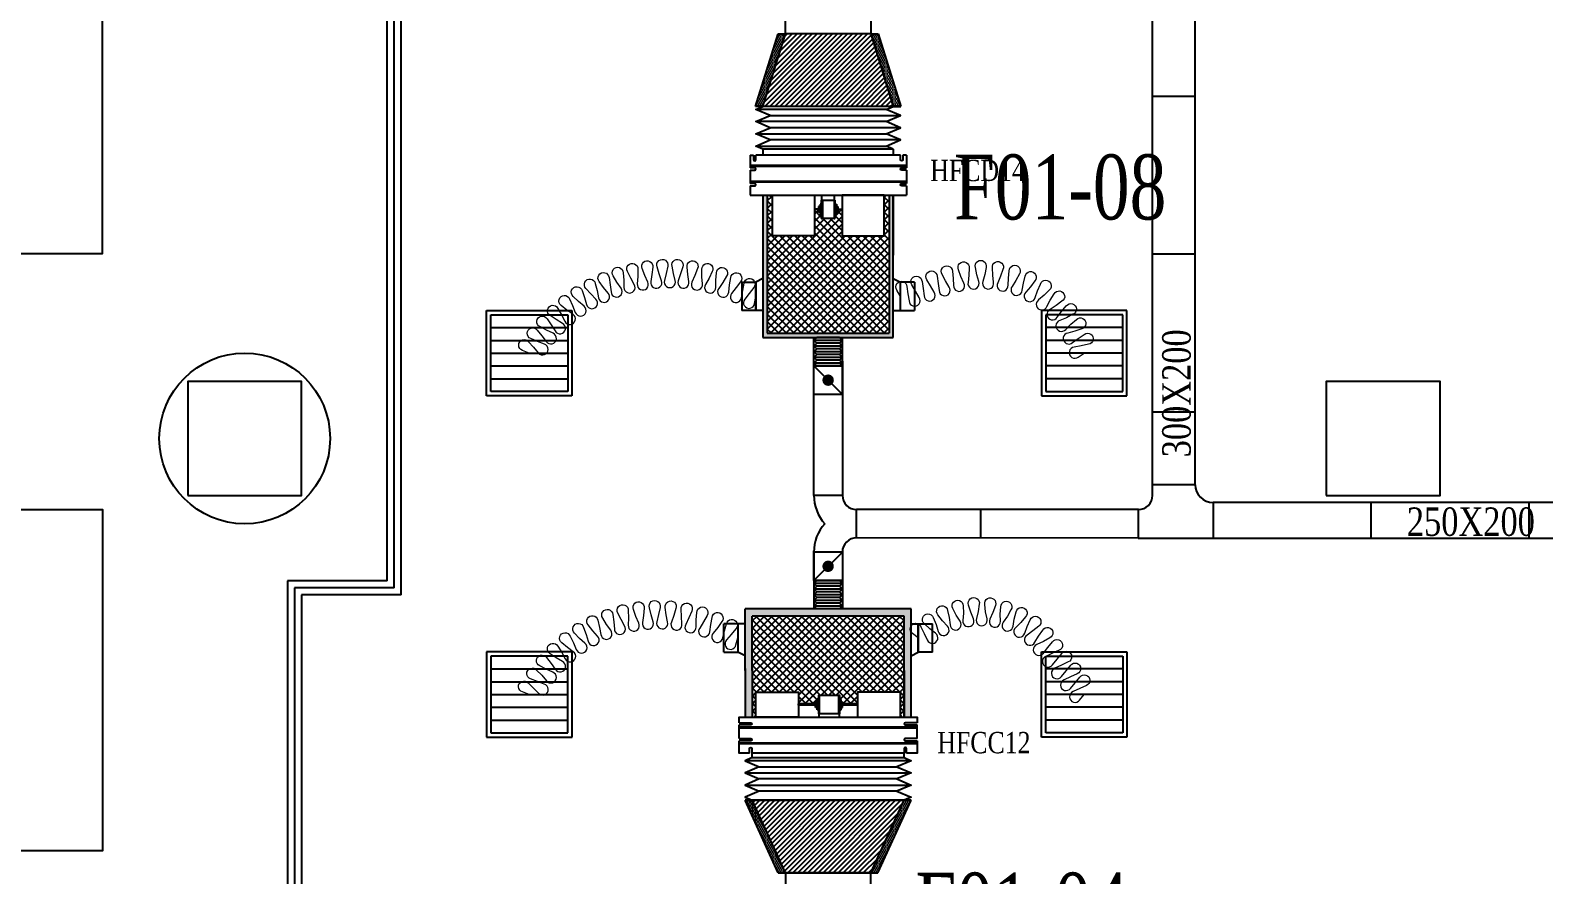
# Model space of a CAD drawing. Header units: metres. Extents: x 352651 to 1421851, y -87441 to -24441.
# Drawn here: x 389626 to 400261, y -67927 to -61989 of the extents above; entities that cross this region are included whole.
import ezdxf

# ---------------------------------------------------------------- set-up
doc = ezdxf.new("R2010")
doc.units = ezdxf.units.M
doc.header["$LTSCALE"] = 300
doc.header["$MEASUREMENT"] = 0
doc.layers.get('0').update_dxf_attribs({"linetype": 'CONTINUOUS'})
for name, color, linetype in [('bat noi mem', 4, 'CONTINUOUS'), ('CUA', 8, 'CONTINUOUS'), ('CUAGIO', 2, 'CONTINUOUS'), ('KICH-THUOC', 9, 'CONTINUOUS'), ('KT', 1, 'CONTINUOUS'), ('THAY', 9, 'CONTINUOUS'), ('thiet bi', 11, 'CONTINUOUS'), ('vach', 6, 'CONTINUOUS')]:
    doc.layers.add(name, color=color, linetype=linetype)
doc.layers.add('noi mem', color=5, linetype='BATTING', lineweight=0)
doc.styles.add('PHU', font='vntimeh.shx', dxfattribs={"width": 0.8})
doc.styles.add('ROMANS', font='romans.shx', dxfattribs={"width": 0.75, "bigfont": 'romancvn.shx'})
doc.linetypes.add('BATTING', pattern='A,0.0001,-0.1,[134,ltypeshp.shx,S=0.1,R=0,X=-0.1,Y=0],-0.2,[134,ltypeshp.shx,S=0.1,R=180,X=0.1,Y=0],-0.1', length=0.4001)
pattern_1 = [(45, (-203304.336, 315.93), (-17.6776695, 17.6776695), [])]
pattern_2 = [(180, (950901.318, -119971.589), (-6.25, -12.5), [0, -12.5])]
pattern_3 = [(0, (-65954.118, 217871.305), (6.25, -12.5), [0, -12.5])]

# ---------------------------------------------------------------- blocks, each defined once
blk = doc.blocks.new('cot1')
at = {"layer": 'vach'}
blk.add_lwpolyline([(-400, -400), (400, -400), (400, 400), (-400, 400)], close=True, dxfattribs=at)
blk = doc.blocks.new('SAG')
at = {"layer": 'CUAGIO'}
for p, q in [((-300, 300), (-300, -300)), ((300, 300), (-300, 300)), ((300, -300), (300, 300)), ((-300, -300), (300, -300))]:
    blk.add_line(p, q, dxfattribs=at)
at = {"layer": 'CUAGIO', "color": 8}
for p, q in [((-270, 270), (-270, -270)), ((270, 270), (-270, 270)), ((-180, -270), (-180, 270)), ((-90, -270), (-90, 270)), ((0, -270), (0, 270)), ((90, -270), (90, 270)), ((180, -270), (180, 270)), ((270, -270), (270, 270)), ((-270, -270), (270, -270))]:
    blk.add_line(p, q, dxfattribs=at)
blk = doc.blocks.new('bac noi mem')
at = {"layer": 'bat noi mem'}
for p, q in [((493887, -64673), (493867, -64693)), ((494067, -64693), (493867, -64693)), ((493867, -64693), (493887, -64713)), ((493887, -64713), (493867, -64733)), ((494067, -64733), (493867, -64733)), ((493867, -64733), (493887, -64753)), ((493887, -64753), (493867, -64773)), ((494047, -64673), (493887, -64673)), ((494047, -64713), (493887, -64713)), ((494047, -64753), (493887, -64753)), ((494047, -64673), (494067, -64693)), ((494067, -64693), (494047, -64713)), ((494047, -64713), (494067, -64733)), ((494067, -64733), (494047, -64753)), ((494047, -64753), (494067, -64773)), ((494067, -64773), (493867, -64773)), ((493867, -64773), (493887, -64793)), ((493887, -64793), (493867, -64813)), ((494067, -64813), (493867, -64813)), ((493867, -64813), (493887, -64833)), ((493887, -64833), (493867, -64853)), ((494067, -64853), (493867, -64853)), ((493867, -64853), (493887, -64873)), ((494047, -64793), (493887, -64793)), ((494047, -64833), (493887, -64833)), ((494047, -64873), (493887, -64873)), ((494067, -64773), (494047, -64793)), ((494047, -64793), (494067, -64813)), ((494067, -64813), (494047, -64833)), ((494047, -64833), (494067, -64853)), ((494067, -64853), (494047, -64873))]:
    blk.add_line(p, q, dxfattribs=at)

msp = doc.modelspace()

# ---------------------------------------------------------------- hatches: boundary and pattern name
at = {"layer": 'CUAGIO'}
h = msp.add_hatch(dxfattribs=at)
h.set_pattern_fill('DOTS', color=2, scale=200, angle=180, style=0)
h.set_pattern_definition(pattern_2)
h.paths.add_polyline_path([(394932.5, -62014.6), (394880.2, -62014.6), (394722.2, -62524.6), (394774.5, -62524.6)])
h = msp.add_hatch(dxfattribs=at)
h.set_pattern_fill('DOTS', color=2, scale=200, angle=180, style=0)
h.set_pattern_definition(pattern_2)
h.paths.add_polyline_path([(395584.9, -62014.6), (395532.5, -62014.6), (395690.5, -62524.6), (395742.9, -62524.6)])
h = msp.add_hatch(dxfattribs=at)
h.set_pattern_fill('DOTS', color=2, scale=200, style=0)
h.set_pattern_definition([(0, (-203304.336, -93687.006), (6.25, -12.5), [0, -12.5])])
h.paths.add_polyline_path([(395660.5, -64119.6), (395660.5, -63149.6), (395690.5, -63149.6), (395690.5, -64149.6), (394774.5, -64149.6), (394774.5, -63149.6), (394804.5, -63149.6), (394804.5, -64119.6)])
at = {"layer": 'CUAGIO', "ltscale": 1.5}
h = msp.add_hatch(dxfattribs=at)
h.set_pattern_fill('ANSI37', color=9, scale=300, style=0)
h.paths.add_polyline_path([(395660.5, -64119.6), (395660.5, -63149.6), (395625.7, -63149.6), (395625.7, -63435.6), (395330.7, -63435.6), (395330.7, -63248.1), (395301.3, -63248.1), (395301.3, -63268.3), (395290.8, -63268.3), (395290.8, -63284.1), (395280.9, -63284.1), (395280.9, -63309, -1), (395274.4, -63311.2), (395192, -63311.2, -1), (395185.5, -63309), (395185.5, -63284.1), (395175.7, -63284.1), (395175.7, -63268.3), (395165.1, -63268.3), (395165.1, -63248.1), (395135.7, -63248.1), (395135.7, -63435.6), (394840.7, -63435.6), (394840.7, -63149.6), (394804.5, -63149.6), (394804.5, -64119.6)])
at = {"layer": 'CUAGIO'}
h = msp.add_hatch(dxfattribs=at)
h.set_pattern_fill('DOTS', color=2, scale=200, style=0)
h.set_pattern_definition([(0, (-155861.426, -123543.805), (6.25, -12.5), [0, -12.5])])
h.paths.add_polyline_path([(395815.8, -66818.3), (395765.8, -66818.3), (395765.8, -66108.3), (394698.8, -66108.3), (394698.8, -66491), (394698.8, -66818.3), (394648.8, -66818.3), (394648.8, -66476), (394648.8, -66058.3), (395815.8, -66058.3)])
at = {"layer": 'CUAGIO', "ltscale": 1.5}
h = msp.add_hatch(dxfattribs=at)
h.set_pattern_fill('ANSI37', color=9, scale=300, style=0)
h.set_pattern_definition([(315, (23099.83, -112967.395), (-26.5165043, -26.5165043), []), (225, (23099.83, -112967.395), (-26.5165043, 26.5165043), [])])
h.paths.add_polyline_path([(395171.5, -66667.8, 1), (395165, -66669.9), (395165, -66694.8), (395155.1, -66694.8), (395155.1, -66710.6), (395144.6, -66710.6), (395144.6, -66726.3), (395024.9, -66726.3), (395024.9, -66643.3), (394724.9, -66643.3), (394724.9, -66818.3), (394698.8, -66818.3), (394698.8, -66476), (394698.8, -66108.3), (395765.8, -66108.3), (395765.8, -66818.3), (395739.8, -66818.3), (395739.8, -66643.3), (395439.8, -66643.3), (395439.8, -66726.3), (395334.5, -66726.3), (395334.5, -66710.6), (395324, -66710.6), (395324, -66694.8), (395314.1, -66694.8), (395314.1, -66669.9, 0.9999991), (395307.6, -66667.8)])
at = {"layer": 'CUAGIO'}
h = msp.add_hatch(dxfattribs=at)
h.set_pattern_fill('DOTS', color=256, scale=200, style=0)
h.set_pattern_definition(pattern_3)
h.paths.add_polyline_path([(394698.8, -67403.8), (394648.9, -67403.8), (394882.4, -67913.8), (394932.3, -67913.8)])
h = msp.add_hatch(dxfattribs=at)
h.set_pattern_fill('DOTS', color=256, scale=200, style=0)
h.set_pattern_definition(pattern_3)
h.paths.add_polyline_path([(395532.3, -67913.8), (395582.3, -67913.8), (395815.8, -67403.8), (395765.8, -67403.8)])
at = {"layer": 'KICH-THUOC'}
h = msp.add_hatch(dxfattribs=at)
h.set_pattern_fill('ANSI31', color=2, scale=200, style=0)
h.set_pattern_definition(pattern_1)
h.paths.add_polyline_path([(394774.5, -62524.6), (394932.5, -62014.6), (395532.5, -62014.6), (395690.5, -62524.6)])
h = msp.add_hatch(dxfattribs=at)
h.set_pattern_fill('ANSI31', color=2, scale=200, style=0)
h.set_pattern_definition(pattern_1)
h.paths.add_polyline_path([(395532.3, -67913.8), (394932.3, -67913.8), (394698.8, -67403.8), (395765.8, -67403.8)])

# ---------------------------------------------------------------- linework, layer by layer
for points in [[(389532.5, -64159.6), (389532.5, -63559.6), (390132.5, -63559.6), (390132.5, -60559.6), (389532.5, -60559.6), (389532.5, -59959.6), (384732.5, -59959.6), (384732.5, -60559.6), (384132.5, -60559.6), (384132.5, -63559.6), (384732.5, -63559.6), (384732.5, -64159.6)], [(384132.5, -65359.6), (390132.5, -65359.6), (390132.5, -67759.6), (384132.5, -67759.6)]]:
    msp.add_lwpolyline(points, close=True)
at = {"layer": 'bat noi mem'}
for p, q in [((395690.5, -62524.6), (394774.5, -62524.6)), ((395640.5, -62546), (394724.5, -62546)), ((395640.5, -62631.7), (394724.5, -62631.7)), ((394824.5, -62588.8), (395740.5, -62588.8)), ((394724.5, -62717.4), (395640.5, -62717.4)), ((395740.5, -62674.6), (394824.5, -62674.6)), ((394724.5, -62803.1), (395640.5, -62803.1)), ((395740.5, -62760.3), (394824.5, -62760.3)), ((395815.8, -67125.3), (394648.8, -67125.3)), ((394648.8, -67211), (395815.8, -67211)), ((394748.8, -67168.1), (395715.8, -67168.1)), ((394648.8, -67296.7), (395815.8, -67296.7)), ((395715.8, -67253.8), (394748.8, -67253.8)), ((394698.8, -67403.8), (395765.8, -67403.8)), ((395765.8, -67403.8), (394698.8, -67403.8)), ((395715.8, -67339.5), (394748.8, -67339.5))]:
    msp.add_line(p, q, dxfattribs=at)
for points in [[(394774.5, -62824.6), (394724.5, -62803.1), (394824.5, -62760.3), (394724.5, -62717.4), (394824.5, -62674.6), (394724.5, -62631.7), (394824.5, -62588.8), (394724.5, -62546), (394774.5, -62524.6)], [(395690.5, -62824.6), (395640.5, -62803.1), (395740.5, -62760.3), (395640.5, -62717.4), (395740.5, -62674.6), (395640.5, -62631.7), (395740.5, -62588.8), (395640.5, -62546), (395690.5, -62524.6)], [(394698.8, -67103.8), (394648.8, -67125.3), (394748.8, -67168.1), (394648.8, -67211), (394748.8, -67253.8), (394648.8, -67296.7), (394748.8, -67339.5), (394648.8, -67382.4), (394698.8, -67403.8)], [(395765.8, -67103.8), (395815.8, -67125.3), (395715.8, -67168.1), (395815.8, -67211), (395715.8, -67253.8), (395815.8, -67296.7), (395715.8, -67339.5), (395815.8, -67382.4), (395765.8, -67403.8)]]:
    msp.add_lwpolyline(points, dxfattribs=at)
at = {"layer": 'CUA', "linetype": 'Continuous'}
for p, q in [((392232.5, -65959.6), (392232.5, -58259.6)), ((392132.5, -65859.6), (392132.5, -58359.6)), ((392182.5, -65909.6), (392182.5, -58309.6)), ((391432.5, -65859.6), (391432.5, -72459.6)), ((392132.5, -65859.6), (391432.5, -65859.6)), ((391482.5, -65909.6), (391482.5, -72459.6)), ((392182.5, -65909.6), (391482.5, -65909.6)), ((391532.5, -65959.6), (391532.5, -72459.6)), ((392232.5, -65959.6), (391532.5, -65959.6))]:
    msp.add_line(p, q, dxfattribs=at)
at = {"layer": 'CUAGIO', "color": 2}
for p, q in [((394880.2, -62014.6), (394932.5, -62014.6)), ((395517, -62014.6), (394948, -62014.6)), ((395532.5, -62014.6), (395584.9, -62014.6)), ((395742.9, -62524.6), (394722.2, -62524.6)), ((395690.5, -62524.6), (395742.9, -62524.6)), ((394774.5, -63149.6), (394774.5, -64149.6)), ((395690.5, -64149.6), (395690.5, -63149.6)), ((394804.5, -64119.6), (395660.5, -64119.6)), ((394774.5, -64149.6), (395690.5, -64149.6)), ((395132.5, -64349.6), (395332.5, -64349.6)), ((395332.5, -65259.6), (395132.4, -65259.5)), ((395432.3, -65558.4), (395432.3, -65359.6)), ((395132.3, -65658.4), (395132.3, -65649.8)), ((395132.3, -65658.4), (395132.3, -66058.3)), ((395332.3, -65658.4), (395332.3, -66058.3)), ((395132.3, -65858.3), (395332.3, -65858.3)), ((395332.3, -65858.3), (395132.3, -65858.3)), ((395815.8, -66058.3), (394648.8, -66058.3)), ((395765.8, -66108.3), (394698.8, -66108.3)), ((395765.8, -66818.3), (395765.8, -66108.3)), ((395815.8, -66818.3), (395815.8, -66058.3))]:
    msp.add_line(p, q, dxfattribs=at)
at = {"layer": 'CUAGIO'}
for p, q in [((394804.5, -63149.6), (394804.5, -64119.6)), ((395660.5, -63149.6), (395660.5, -64119.6)), ((395690.5, -63149.6), (395690.5, -63570.9)), ((394624.8, -63760.2), (394624.8, -63960.2)), ((394724.5, -63760.2), (394724.5, -63960.2)), ((394724.5, -63960.2), (394724.5, -63760.2)), ((394724.5, -63960.2), (394724.5, -63760.2)), ((395740.5, -63960.2), (395740.5, -63760.2)), ((395740.5, -63960.2), (395740.5, -63760.2)), ((395740.5, -63960.2), (395740.5, -63760.2)), ((395840.2, -63760.2), (395840.2, -63960.2)), ((394724.5, -63960.2), (394624.8, -63960.2)), ((395740.5, -63960.2), (395840.2, -63960.2)), ((395132.4, -65259.5), (395132.5, -64149.6)), ((395132.5, -64349.6), (395332.5, -64549.6)), ((395332.5, -64549.6), (395332.5, -64349.6)), ((395332.5, -64549.6), (395132.5, -64549.6)), ((403487.1, -65309.6), (397937.1, -65309.6)), ((395132.3, -65858.3), (395132.3, -65658.4)), ((395332.3, -65658.4), (395132.3, -65858.3)), ((395132.3, -65783.4), (395132.3, -65658.4)), ((395332.3, -65658.4), (395132.3, -65658.4)), ((394648.8, -66491), (394648.8, -66058.3)), ((394698.8, -66491), (394698.8, -66108.3)), ((395765.8, -66491), (395765.8, -66110.1)), ((394499.2, -66362.3), (394499.2, -66162.3)), ((394598.8, -66162.3), (394499.2, -66162.3)), ((394598.8, -66162.3), (394598.8, -66362.3)), ((394598.8, -66162.3), (394598.8, -66362.3)), ((394598.8, -66162.3), (394598.8, -66362.3)), ((395865.8, -66362.3), (395865.8, -66162.3)), ((395865.8, -66162.3), (395865.8, -66362.3)), ((395865.8, -66162.3), (395865.8, -66362.3)), ((395865.8, -66162.3), (395965.5, -66162.3)), ((395965.5, -66362.3), (395965.5, -66162.3)), ((394648.8, -66476), (394648.8, -66818.3)), ((394698.8, -66476), (394698.8, -66818.3)), ((395765.8, -66491), (395765.8, -66818.3)), ((395815.8, -67403.8), (394648.9, -67403.8)), ((394882.4, -67913.8), (394648.9, -67403.8)), ((394648.9, -67403.8), (395815.8, -67403.8)), ((394698.8, -67403.8), (395765.8, -67403.8)), ((395765.8, -67403.8), (394698.8, -67403.8)), ((394932.3, -67913.8), (394698.8, -67403.8)), ((395532.3, -67913.8), (395765.8, -67403.8)), ((395582.3, -67913.8), (395815.8, -67403.8)), ((394932.3, -67913.8), (394882.4, -67913.8)), ((394882.4, -67913.8), (395582.3, -67913.8)), ((394932.3, -67913.8), (394882.4, -67913.8)), ((395532.3, -67913.8), (395582.3, -67913.8)), ((395532.3, -67913.8), (395582.3, -67913.8))]:
    msp.add_line(p, q, dxfattribs=at)
at = {"layer": 'CUAGIO', "color": 2}
for points in [[(394932.5, -61764.6), (395532.5, -61764.6), (395532.5, -62014.6), (394932.5, -62014.6)], [(395132.5, -64349.6), (395332.5, -64349.6), (395332.5, -64549.6), (395132.5, -64549.6)]]:
    msp.add_lwpolyline(points, close=True, dxfattribs=at)
at = {"layer": 'CUAGIO'}
for points in [[(394722.2, -62524.6), (394880.2, -62014.6)], [(395532.5, -62014.6), (395690.5, -62524.6), (394774.5, -62524.6), (394932.5, -62014.6)], [(395584.9, -62014.6), (395742.9, -62524.6)], [(394624.8, -63760.2), (394724.5, -63760.2)], [(394774.5, -63735), (394724.5, -63760.2)], [(395690.5, -63735), (395740.5, -63760.2)], [(395840.2, -63760.2), (395740.5, -63760.2)], [(394774.5, -63960.2), (394724.5, -63960.2)], [(395690.5, -63960.2), (395740.5, -63960.2)], [(394648.8, -66162.3), (394598.8, -66162.3)], [(395815.8, -66162.3), (395865.8, -66162.3)], [(394499.2, -66362.3), (394598.8, -66362.3)], [(394648.8, -66387.5), (394598.8, -66362.3)], [(395815.8, -66387.5), (395865.8, -66362.3)], [(395965.5, -66362.3), (395865.8, -66362.3)]]:
    msp.add_lwpolyline(points, dxfattribs=at)
at = {"layer": 'CUAGIO', "const_width": 40}
for points in [[(395212.5, -64449.6, 1), (395252.5, -64449.6, 1)], [(395252.3, -65758.4, -1), (395212.3, -65758.4, -1)]]:
    msp.add_lwpolyline(points, format="xyb", close=True, dxfattribs=at)
at = {"layer": 'CUAGIO'}
msp.add_lwpolyline([(394932.3, -68163.8), (395532.3, -68163.8), (395532.3, -67913.8), (394932.3, -67913.8)], close=True, dxfattribs=at)
at = {"layer": 'CUAGIO', "color": 2}
for radius, start in [(300.1, 138.33605), (100, 89.96996)]:
    msp.add_arc((395432.3, -65658.4), radius, start, 180, dxfattribs=at)
at = {"layer": 'KICH-THUOC', "color": 2}
for p, q in [((397512.1, -65259.6), (397512.1, -56459.6)), ((397812.1, -65184.6), (397812.1, -56459.6)), ((397812.1, -62454.6), (397512.1, -62454.6)), ((397812.1, -63564.6), (397512.1, -63564.6)), ((395332.5, -64349.6), (395332.5, -64149.6)), ((395332.5, -64314.9), (395332.5, -65259.6)), ((397812.1, -64674.6), (397512.1, -64674.6)), ((397812.1, -65184.6), (397512.1, -65184.6)), ((397412.3, -65359.6), (395432.5, -65359.6)), ((396302.1, -65359.6), (396302.1, -65559.6)), ((397412.1, -65359.6), (397412.1, -65559.6)), ((397937.1, -65309.6), (397937.1, -65559.6)), ((399047.1, -65309.6), (399047.1, -65559.6)), ((400157.1, -65309.6), (400157.1, -65559.6)), ((397416.8, -65559.4), (395432.4, -65558.4)), ((397412.1, -65559.6), (410057.9, -65559.6))]:
    msp.add_line(p, q, dxfattribs=at)
for centre, radius, start, end in [((397937.1, -65184.6), 125, 180, 270), ((395432.5, -65259.6), 300.1, 180, 221.61544), ((395432.5, -65259.6), 100, 180, 269.99998), ((397412.1, -65259.6), 100, 270, 0)]:
    msp.add_arc(centre, radius, start, end, dxfattribs=at)
at = {"layer": 'noi mem', "ltscale": 1.5}
for points in [[(393132.2, -64259.6), (393084.3, -64240.5, -1.3333333), (393127.8, -64179.4), (393161.5, -64218.4), (393195.1, -64257.4, 1.3333333), (393238.6, -64196.3), (393190.8, -64177.3), (393143.2, -64157, -1.3333333), (393188.1, -64096.9), (393221, -64136.8), (393251.7, -64177.8, 1.3333333), (393299.2, -64119.8), (393253, -64097.8), (393207.4, -64073.3, -1.3333333), (393257.4, -64017.5), (393286.7, -64060.1), (393313.6, -64103.7, 1.3333333), (393366.1, -64050.1), (393322, -64024), (393278.7, -63995.7, -1.3333333), (393333.5, -63944.5), (393358.9, -63989.6), (393381.9, -64035.3, 1.3333333), (393438.9, -63986.6), (393397.3, -63956.7), (393356.7, -63924.7, -1.3333333), (393415.8, -63878.5), (393437.1, -63925.6), (393455.9, -63973.2, 1.3333333), (393517, -63929.7), (393478.2, -63896.3), (393440.6, -63860.8, -1.3333333), (393503.5, -63820), (393520.6, -63868.9), (393535.2, -63918, 1.3333333), (393599.9, -63880), (393564.1, -63843.3), (393529.8, -63804.6, -1.3333333), (393596.1, -63769.6), (393608.8, -63819.7), (393619, -63869.9, 1.3333333), (393686.8, -63837.8), (393654.4, -63798.1), (393623.7, -63756.5, -1.3333333), (393692.8, -63727.5), (393701, -63778.6), (393706.7, -63829.5, 1.3333333), (393777.1, -63803.5), (393748.4, -63761.1), (393721.4, -63716.9, -1.3333333), (393792.9, -63694.1), (393796.5, -63745.7), (393797.7, -63796.9, 1.3333333), (393870.1, -63777.3), (393845.2, -63732.5), (393822.3, -63686.1, -1.3333333), (393895.4, -63669.7), (393894.5, -63721.5), (393891.2, -63772.6, 1.3333333), (393965, -63759.4), (393944.2, -63712.6), (393925.5, -63664.4, -1.3333333), (393999.8, -63654.5), (393994.3, -63706), (393986.4, -63756.6, 1.3333333), (394061.1, -63750), (394044.6, -63701.5), (394030.2, -63651.8, -1.3333333), (394105.1, -63648.6), (394095, -63699.4), (394082.7, -63749.1, 1.3333333), (394157.7, -63749.1), (394145.5, -63699.4), (394135.6, -63648.6, -1.3333333), (394210.5, -63652), (394196, -63701.7), (394179.3, -63750.1, 1.3333333), (394254, -63756.8), (394246.3, -63706.2), (394240.8, -63654.7, -1.3333333), (394315.2, -63664.7), (394296.3, -63712.9), (394275.5, -63759.7, 1.3333333), (394349.3, -63773), (394346, -63721.9), (394345.2, -63670.1, -1.3333333), (394418.3, -63686.6), (394395.3, -63733), (394370.4, -63777.7, 1.3333333), (394442.7, -63797.5), (394444, -63746.3), (394447.7, -63694.7, -1.3333333), (394519.1, -63717.6), (394492.1, -63761.7), (394463.3, -63804.1, 1.3333333), (394533.6, -63830.2), (394539.4, -63779.3), (394547.7, -63728.2, -1.3333333), (394616.8, -63757.4), (394586, -63798.9), (394554.5, -63839.7, 1.3333333), (394623.1, -63870), (394632.2, -63819.4), (394641.2, -63768.7, -1.3333333), (394709.8, -63799), (394678.3, -63839.8), (394646.9, -63880.6, 1.3333333), (394715.5, -63910.9), (394724.5, -63860.2)], [(395740.5, -63860.2), (395715.3, -63816.1, -1.3333333), (395786.2, -63791.7), (395793.5, -63842), (395800.7, -63892.4, 1.3333333), (395871.7, -63868), (395846.4, -63823.8), (395821.2, -63779.6, -1.3333333), (395892.1, -63755.3), (395899.4, -63805.6), (395906.6, -63856, 1.3333333), (395977.5, -63831.6), (395952.3, -63787.4), (395927, -63743.2, -1.3333333), (395998, -63718.8), (396005.2, -63769.2), (396012.5, -63819.6, 1.3333333), (396083.4, -63795.2), (396058.2, -63751), (396033.9, -63705.8, -1.3333333), (396105.3, -63683.1), (396111.5, -63734.1), (396113.7, -63784.4, 1.3333333), (396186.7, -63767.1), (396166, -63721.2), (396148.7, -63672.7, -1.3333333), (396222.8, -63661), (396221.3, -63712.4), (396215.8, -63762.5, 1.3333333), (396290.6, -63756.3), (396277.1, -63707.8), (396267.2, -63657.3, -1.3333333), (396342.2, -63656.9), (396333, -63707.5), (396320.1, -63756.2, 1.3333333), (396394.9, -63761.4), (396388.9, -63711.3), (396386.8, -63660, -1.3333333), (396461, -63670.8), (396444.3, -63719.4), (396424.2, -63765.6, 1.3333333), (396497.3, -63782.1), (396498.9, -63731.7), (396504.5, -63680.6, -1.3333333), (396576.3, -63702.5), (396552.4, -63748), (396525.6, -63790.7, 1.3333333), (396595.4, -63817.9), (396604.6, -63768.4), (396617.9, -63718.7, -1.3333333), (396685.5, -63751.2), (396655, -63792.6), (396622.1, -63830.7, 1.3333333), (396687, -63868.2), (396703.5, -63820.6), (396724.1, -63773.5, -1.3333333), (396786.1, -63815.8), (396749.7, -63852.2), (396711.4, -63884.9, 1.3333333), (396770, -63931.7), (396793.4, -63887.1), (396820.9, -63843.7, -1.3333333), (396875.8, -63894.8), (396834.4, -63925.3), (396791.6, -63951.8, 1.3333333), (396842.4, -64007), (396872.3, -63966.4), (396906.1, -63927.6, -1.3333333), (396952.6, -63986.5), (396907.1, -64010.3), (396860.7, -64030.1, 1.3333333), (396902.7, -64092.3), (396938.4, -64056.7), (396977.6, -64023.5, -1.3333333), (397014.7, -64088.6), (396966.1, -64105.4), (396917.3, -64118, 1.3333333), (396949.4, -64185.7), (396990, -64156), (397032.7, -64128.1, -1.3333333), (397061.2, -64197.5), (397011.3, -64207.7), (396961.4, -64217.9, 1.3333333), (396989.8, -64287.3), (397032.5, -64259.6)], [(393132.5, -66659.6), (393084.5, -66641.9, -1.3333333), (393124.7, -66578.5), (393161.1, -66614.4), (393197.6, -66650.3, 1.3333333), (393237.8, -66586.9), (393189.8, -66569.2), (393141.9, -66550.3, -1.3333333), (393183.4, -66487.9), (393219.4, -66524.7), (393252.8, -66563, 1.3333333), (393297.5, -66502.8), (393251.3, -66481.8), (393205.6, -66457.9, -1.3333333), (393253.5, -66400.2), (393285.4, -66440.6), (393314.6, -66482.2, 1.3333333), (393365.5, -66427.1), (393321.7, -66401.4), (393278.9, -66372.8, -1.3333333), (393332.6, -66320.5), (393360, -66364.1), (393384.6, -66408.5, 1.3333333), (393441.1, -66359.2), (393400.3, -66328.9), (393360.7, -66295.9, -1.3333333), (393419.8, -66249.6), (393442.4, -66295.9), (393462.1, -66342.7, 1.3333333), (393523.5, -66299.7), (393486.1, -66265.2), (393450.3, -66228.2, -1.3333333), (393513.9, -66188.5), (393531.5, -66236.9), (393546.1, -66285.5, 1.3333333), (393611.7, -66249.2), (393578.3, -66211), (393546.6, -66170.4, -1.3333333), (393614.1, -66137.6), (393626.4, -66187.7), (393635.7, -66237.6, 1.3333333), (393704.8, -66208.5), (393675.7, -66166.9), (393648.5, -66123.2, -1.3333333), (393719.1, -66097.8), (393726, -66148.8), (393730, -66199.5, 1.3333333), (393801.8, -66177.9), (393777.2, -66133.4), (393754.8, -66087, -1.3333333), (393827.7, -66069.3), (393829.1, -66120.8), (393827.7, -66171.6, 1.3333333), (393901.4, -66157.7), (393881.7, -66110.9), (393864.4, -66062.4, -1.3333333), (393938.7, -66052.6), (393934.7, -66103.9), (393927.9, -66154.2, 1.3333333), (394002.6, -66148.3), (393988, -66099.7), (393976, -66049.6, -1.3333333), (394050.9, -66047.7), (394041.5, -66098.3), (394029.3, -66147.7, 1.3333333), (394104.3, -66149.8), (394094.9, -66099.8), (394088.3, -66048.8, -1.3333333), (394163, -66054.9), (394148.2, -66104.2), (394130.9, -66151.9, 1.3333333), (394205.2, -66162), (394201.2, -66111.3), (394200, -66059.9, -1.3333333), (394273.7, -66073.9), (394253.7, -66121.3), (394231.4, -66167, 1.3333333), (394304.2, -66184.9), (394305.6, -66134.1), (394310, -66082.8, -1.3333333), (394381.7, -66104.5), (394356.8, -66149.6), (394329.8, -66192.6, 1.3333333), (394400.3, -66218.2), (394407.1, -66167.8), (394416.8, -66117.3, -1.3333333), (394485.9, -66146.5), (394456.3, -66188.7), (394424.9, -66228.6, 1.3333333), (394492.2, -66261.5), (394504.4, -66212.2), (394518.3, -66162.9, -1.3333333), (394584.5, -66198), (394551.6, -66237.2), (394518.7, -66276.3, 1.3333333), (394584.9, -66311.5), (394598.8, -66262.3)], [(395865.8, -66262.3), (395825.9, -66230.1, -1.3333333), (395884.8, -66183.6), (395906.8, -66229.9), (395928.9, -66276.1, 1.3333333), (395987.7, -66229.6), (395947.8, -66197.5), (395909.3, -66162.7, -1.3333333), (395970.6, -66119.4), (395990.5, -66167.3), (396005.4, -66215.8, 1.3333333), (396070.3, -66178.2), (396035.7, -66141.1), (396004.1, -66100, -1.3333333), (396072.2, -66068.5), (396083.1, -66119.2), (396089, -66169.6, 1.3333333), (396159.6, -66144.4), (396132.3, -66101.7), (396108.7, -66055.5, -1.3333333), (396181.3, -66036.8), (396182.9, -66088.7), (396179.5, -66139.2, 1.3333333), (396253.6, -66127.3), (396234.4, -66080.3), (396219.5, -66030.6, -1.3333333), (396294.4, -66025.4), (396286.5, -66076.7), (396274.1, -66125.8, 1.3333333), (396349.1, -66127.4), (396338.7, -66077.8), (396333.1, -66026.2, -1.3333333), (396407.6, -66034.6), (396390.6, -66083.6), (396369.5, -66129.7, 1.3333333), (396443, -66144.9), (396441.8, -66094.2), (396445.6, -66042.5, -1.3333333), (396517.4, -66064.2), (396491.8, -66109.3), (396462.7, -66150.8, 1.3333333), (396532.2, -66179), (396540.2, -66129), (396553.3, -66078.8, -1.3333333), (396619.9, -66113.2), (396586.6, -66152.9), (396550.4, -66188.5, 1.3333333), (396613.7, -66228.8), (396630.6, -66181), (396652.6, -66134, -1.3333333), (396711.9, -66179.9), (396672, -66213), (396630, -66241.4, 1.3333333), (396684.9, -66292.5), (396710.2, -66248.5), (396740.3, -66206.3, -1.3333333), (396790.3, -66262.2), (396745, -66287.4), (396698.7, -66309.1, 1.3333333), (396744.8, -66368.3), (396777.1, -66328.7), (396809.8, -66289.1, -1.3333333), (396855.6, -66348.5), (396809.1, -66370), (396762.5, -66391.6, 1.3333333), (396808.3, -66450.9), (396841, -66411.4), (396873.6, -66371.8, -1.3333333), (396919.4, -66431.2), (396872.9, -66452.8), (396826.4, -66474.3, 1.3333333), (396872.2, -66533.7), (396904.8, -66494.1), (396937.5, -66454.6, -1.3333333), (396983.3, -66513.9), (396936.7, -66535.5), (396890.2, -66557, 1.3333333), (396936, -66616.4), (396968.7, -66576.8), (397001.3, -66537.3, -1.3333333), (397047.1, -66596.7), (397000.6, -66618.2), (396954.1, -66639.7, 1.3333333), (396999.9, -66699.1), (397032.5, -66659.6)]]:
    msp.add_lwpolyline(points, format="xyb", dxfattribs=at)
at = {"layer": 'THAY'}
msp.add_circle((391132.5, -64859.6), 600, dxfattribs=at)
at = {"layer": 'thiet bi'}
for p, q in [((395690.5, -62824.6), (394774.5, -62824.6)), ((394774.5, -62824.6), (394774.5, -62867.6)), ((395690.5, -62824.6), (395690.5, -62867.6)), ((394683.6, -62867.6), (394683.6, -62956.6)), ((395782.1, -62941.3), (394684.1, -62941.3)), ((395782.1, -62946.8), (394684.1, -62946.8)), ((395742, -62867.6), (394724.2, -62867.6)), ((395782.6, -62867.6), (395782.6, -62956.6)), ((394683.6, -62972.6), (394683.6, -63067.6)), ((395782.1, -63052.8), (394684.1, -63052.8)), ((395782.1, -63057.8), (394684.1, -63057.8)), ((395782.6, -62972.6), (395782.6, -63067.6)), ((394683.6, -63083.6), (394683.6, -63149.6)), ((395188.8, -63182.7), (395188.8, -63149.6)), ((395277.6, -63182.7), (395277.6, -63149.6)), ((395782.6, -63083.6), (395782.6, -63149.6)), ((395165.1, -63248.1), (395135.7, -63248.1)), ((395175.7, -63227.9), (395165.1, -63227.9)), ((395165.1, -63227.9), (395165.1, -63268.3)), ((395175.7, -63268.3), (395165.1, -63268.3)), ((395185.5, -63212.1), (395175.7, -63212.1)), ((395175.7, -63212.1), (395175.7, -63284.1)), ((395185.5, -63311.2), (395185.5, -63185.1)), ((395185.5, -63185.1), (395280.9, -63185.1)), ((395192, -63185.1), (395192, -63311.2)), ((395274.4, -63185.1), (395274.4, -63311.2)), ((395280.9, -63311.2), (395280.9, -63185.1)), ((395280.9, -63212.1), (395290.8, -63212.1)), ((395290.8, -63212.1), (395290.8, -63284.1)), ((395290.8, -63227.9), (395301.3, -63227.9)), ((395290.8, -63268.3), (395301.3, -63268.3)), ((395301.3, -63227.9), (395301.3, -63268.3)), ((395301.3, -63248.1), (395330.7, -63248.1)), ((395185.5, -63284.1), (395175.7, -63284.1)), ((395185.5, -63311.2), (395280.9, -63311.2)), ((395280.9, -63284.1), (395290.8, -63284.1)), ((395171.5, -66793.9), (395171.5, -66667.8)), ((395307.6, -66793.9), (395307.6, -66667.8)), ((395144.6, -66726.3), (395024.9, -66726.3)), ((395024.9, -66735.4), (395024.9, -66726.3)), ((395144.6, -66735.4), (395024.9, -66735.4)), ((395144.6, -66751), (395144.6, -66710.6)), ((395155.1, -66710.6), (395144.6, -66710.6)), ((395155.1, -66751), (395144.6, -66751)), ((395155.1, -66766.8), (395155.1, -66694.8)), ((395165, -66694.8), (395155.1, -66694.8)), ((395165, -66766.8), (395155.1, -66766.8)), ((395314.1, -66694.8), (395324, -66694.8)), ((395314.1, -66766.8), (395324, -66766.8)), ((395324, -66766.8), (395324, -66694.8)), ((395324, -66710.6), (395334.5, -66710.6)), ((395324, -66751), (395334.5, -66751)), ((395334.5, -66751), (395334.5, -66710.6)), ((395439.8, -66726.3), (395334.5, -66726.3)), ((395439.8, -66735.4), (395334.5, -66735.4)), ((395857.8, -66890.3), (394606.8, -66890.3)), ((395857.8, -66895.3), (394606.8, -66895.3)), ((395168.2, -66796.2), (395168.2, -66818.3)), ((395310.9, -66796.2), (395310.9, -66818.3)), ((395857.8, -67001.3), (394606.8, -67001.3)), ((395857.8, -67006.3), (394606.8, -67006.3)), ((394698.8, -67103.8), (394698.8, -67072.3)), ((394698.8, -67103.8), (395765.8, -67103.8)), ((395765.8, -67103.8), (395765.8, -67072.3))]:
    msp.add_line(p, q, dxfattribs=at)
for points in [[(394683.6, -62867.6), (394708.2, -62867.6)], [(395782.6, -62867.6), (395758, -62867.6)], [(394683.6, -62972.6), (394683.6, -63067.6)], [(395782.6, -62972.6), (395782.6, -63067.6)], [(394683.6, -63149.6), (395782.6, -63149.6)], [(394606.8, -66857.8), (394606.8, -66818.3), (395857.8, -66818.3), (395857.8, -66857.8)], [(394606.8, -66968.8), (394606.8, -66873.8)], [(395857.8, -66968.8), (395857.8, -66873.8)], [(394680.8, -67072.3), (394606.8, -67072.3), (394606.8, -66984.8)], [(395857.8, -66984.8), (395857.8, -67072.3), (395783.8, -67072.3)], [(395767.8, -67072.3), (394696.8, -67072.3)]]:
    msp.add_lwpolyline(points, dxfattribs=at)
for points in [[(394683.6, -62972.6), (394716.2, -62972.6, 1), (394716.2, -62956.6), (394683.6, -62956.6)], [(394708.2, -62867.6), (394708.2, -62899.6, 1), (394724.2, -62899.6), (394724.2, -62867.6)], [(395758, -62867.6), (395758, -62899.6, -1), (395742, -62899.6), (395742, -62867.6)], [(395782.6, -62972.6), (395750, -62972.6, -1), (395750, -62956.6), (395782.6, -62956.6)], [(394683.6, -63083.6), (394716.2, -63083.6, 1), (394716.2, -63067.6), (394683.6, -63067.6)], [(395782.6, -63083.6), (395750, -63083.6, -1), (395750, -63067.6), (395782.6, -63067.6)], [(394606.8, -66857.8), (394688.8, -66857.8, -1), (394688.8, -66873.8), (394606.8, -66873.8)], [(395857.8, -66857.8), (395775.8, -66857.8, 1), (395775.8, -66873.8), (395857.8, -66873.8)], [(394606.8, -66968.8), (394688.8, -66968.8, -1), (394688.8, -66984.8), (394606.8, -66984.8)], [(395857.8, -66968.8), (395775.8, -66968.8, 1), (395775.8, -66984.8), (395857.8, -66984.8)], [(394680.8, -67072.3), (394680.8, -67040.3, -1), (394696.8, -67040.3), (394696.8, -67072.3)], [(395783.8, -67072.3), (395783.8, -67040.3, 1), (395767.8, -67040.3), (395767.8, -67072.3)]]:
    msp.add_lwpolyline(points, format="xyb", dxfattribs=at)
for points in [[(395135.7, -63435.6), (394840.7, -63435.6), (394840.7, -63149.6), (395135.7, -63149.6)], [(395330.7, -63435.6), (395625.7, -63435.6), (395625.7, -63149.6), (395330.7, -63149.6)], [(394724.9, -66643.3), (395024.9, -66643.3), (395024.9, -66818.3), (394724.9, -66818.3)], [(395314.1, -66667.8), (395165, -66667.8), (395165, -66793.9), (395314.1, -66793.9)], [(395739.8, -66643.3), (395439.8, -66643.3), (395439.8, -66818.3), (395739.8, -66818.3)]]:
    msp.add_lwpolyline(points, close=True, dxfattribs=at)
for centre, start, end in [((395188.8, -63186.1), 18.04953, 161.95047), ((395277.6, -63186.1), 18.04953, 161.95047), ((395188.8, -63310.1), 198.04953, 341.95047), ((395277.6, -63310.1), 198.04953, 341.95047), ((395168.2, -66668.8), 18.04953, 161.95047), ((395310.9, -66668.8), 18.04953, 161.95047), ((395168.2, -66792.8), 198.04953, 341.95047), ((395310.9, -66792.8), 198.04953, 341.95047)]:
    msp.add_arc(centre, 3.41, start, end, dxfattribs=at)

# ---------------------------------------------------------------- block references
at = {"layer": 'CUAGIO', "xscale": -1}
for p, rotation in [((393132.2, -64259.6), 270), ((397032.5, -66659.6), 90)]:
    msp.add_blockref('SAG', p, dxfattribs=dict(at, rotation=rotation))
at = {"layer": 'CUAGIO'}
for p, rotation in [((397032.5, -64259.6), 90), ((393132.5, -66659.6), 270)]:
    msp.add_blockref('SAG', p, dxfattribs=dict(at, rotation=rotation))
for p in [(-98734.2, 523.4), (-98734.3, -1185.4)]:
    msp.add_blockref('bac noi mem', p, dxfattribs=at)
at = {"layer": 'vach'}
for p in [(391132.5, -64859.6), (399132.5, -64859.6)]:
    msp.add_blockref('cot1', p, dxfattribs=at)

# ---------------------------------------------------------------- texts
at = {"layer": 'CUAGIO', "color": 2, "insert": (397580, -64991.8), "char_height": 200, "width": 1355.253, "attachment_point": 1, "rotation": 90, "style": 'PHU'}
msp.add_mtext('300x200', dxfattribs=at)
at = {"layer": 'CUAGIO', "color": 2, "insert": (399299.4, -65344.4), "char_height": 200, "width": 924.737, "attachment_point": 1, "style": 'PHU'}
msp.add_mtext('250x200', dxfattribs=at)
at = {"layer": 'KT', "ltscale": 1.5, "char_height": 456.096, "width": 2517.297, "attachment_point": 1, "style": 'ROMANS'}
for s, insert in [('{\\fTimes New Roman|b0|i0|c0|p18;F01-08}', (396116.6, -62863.3)), ('{\\fTimes New Roman|b0|i0|c0|p18;F01-04}', (395846.6, -67913.3))]:
    msp.add_mtext(s, dxfattribs=dict(at, insert=insert))
at = {"layer": 'thiet bi', "char_height": 150, "width": 679.92, "style": 'PHU'}
for s, insert, attachment_point in [('hfcd14', (395950, -62900), 1), ('hfcc12', (395999.8, -67075.2), 7)]:
    msp.add_mtext(s, dxfattribs=dict(at, insert=insert, attachment_point=attachment_point))

doc.saveas('drawing.dxf')
